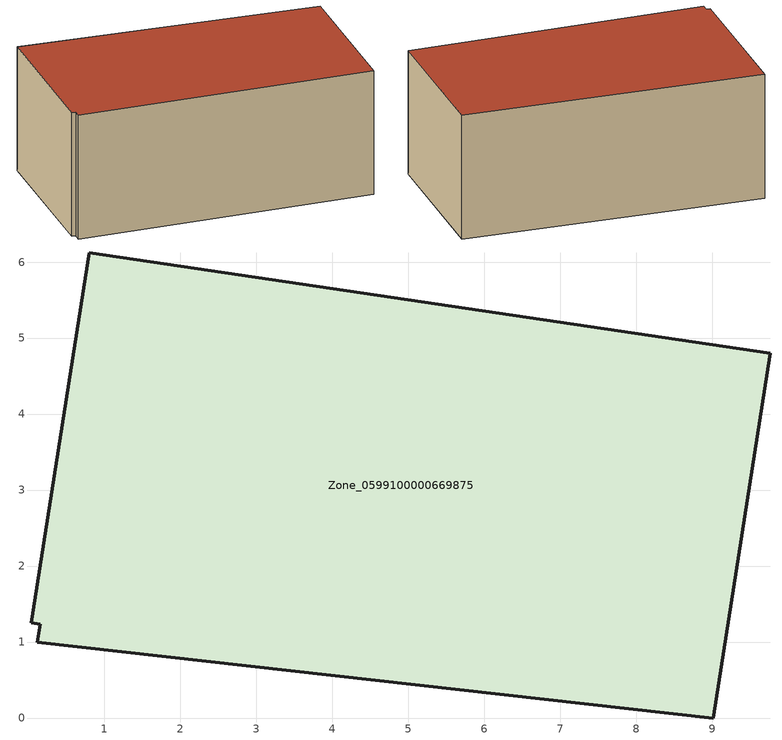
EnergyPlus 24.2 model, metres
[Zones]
Zone_0599100000669875
 floor ground (C_G): 0.12,1 0.15,1.24 0.04,1.25 0.8,6.12 9.76,4.8 9.01,0 z0
 wall outside (C_F): 9.01,0 9.76,4.8 0.8,6.12 0.04,1.25 0.15,1.24 0.12,1 9.01,0 z0:3.82
 roof outside (C_R): 0.15,1.24 0.12,1 9.01,0 9.76,4.8 0.8,6.12 0.04,1.25 z3.82
[BUILDING]
Pand.0599100000669875: North Axis=0; Terrain=City; Loads Convergence Tolerance Value=0.04; Temperature Convergence Tolerance Value=0.4; Solar Distribution=FullExterior; Maximum Number of Warmup Days=25; Minimum Number of Warmup Days=1
[Site:Location]
Rotterdam.The.Hague.AP_ZH_NLD Design_Conditions: Latitude=51.96; Longitude=4.45; Time Zone=1; Elevation=-4.5
[SITE:GROUNDTEMPERATURE:BUILDINGSURFACE]
18, 18, 18, 18, 18, 18, 18, 18, 18, 18, 18, 18
[MATERIAL] Thermal Absorptance=0.9; Solar Absorptance=0.7; Visible Absorptance=0.7
Name | Roughness | Thickness | Conductivity | Density | Specific Heat
G.TC.1946 | MediumSmooth | 0.15 | 1 | 540 | 1210
F.TC.1946 | Rough | 0.3 | 0.857143 | 1920 | 840
R.TC.1946 | MediumRough | 0.2 | 0.909091 | 1500 | 1000
[CONSTRUCTION]
C_G: G.TC.1946
C_F: F.TC.1946
C_R: R.TC.1946
[ZONE]
Zone_0599100000669875: Type=1; Multiplier=1; Ceiling Height=Autocalculate; Volume=Autocalculate; Floor Area=autocalculate; Part of Total Floor Area=Yes
[ZONEINFILTRATION:DESIGNFLOWRATE]
Infil_Zone_0599100000669875: Zone or ZoneList or Space or SpaceList=Zone_0599100000669875; Schedule=AlwaysOn; Design Flow Rate Calculation Method=Flow/Area; Flow Rate per Floor Area=0.003; Constant Term Coefficient=1; Temperature Term Coefficient=0; Velocity Term Coefficient=0; Velocity Squared Term Coefficient=0
[HVACTEMPLATE:ZONE:IDEALLOADSAIRSYSTEM]
Zone_0599100000669875: Maximum Heating Supply Air Temperature=50; Minimum Cooling Supply Air Temperature=13; Maximum Heating Supply Air Humidity Ratio=0.0156; Minimum Cooling Supply Air Humidity Ratio=0.0077; Heating Limit=NoLimit; Cooling Limit=NoLimit; Dehumidification Control Type=ConstantSensibleHeatRatio; Cooling Sensible Heat Ratio=0.7; Dehumidification Setpoint=60; Humidification Control Type=None; Humidification Setpoint=30; Outdoor Air Method=None; Outdoor Air Flow Rate per Person=0.00944; Outdoor Air Flow Rate per Zone Floor Area=0; Outdoor Air Flow Rate per Zone=0; Demand Controlled Ventilation Type=None; Outdoor Air Economizer Type=NoEconomizer; Heat Recovery Type=None; Sensible Heat Recovery Effectiveness=0.7; Latent Heat Recovery Effectiveness=0.65
[ZONECONTROL:THERMOSTAT]
ThermostatControl_Zone_0599100000669875: Zone or ZoneList=Zone_0599100000669875; Control Type Schedule=DualSetpointControlType; Control 1=Thermostat_Zone_0599100000669875; Temperature Difference Between Cutout And Setpoint=0
[THERMOSTATSETPOINT:DUALSETPOINT]
Thermostat_Zone_0599100000669875: Heating Setpoint Temperature Schedule=HeatingSetpoint_Zone_0599100000669875; Cooling Setpoint Temperature Schedule=CoolingSetpoint_Zone_0599100000669875
[SCHEDULE:COMPACT]
HeatingSetpoint_Zone_0599100000669875: Through: 12/31, For: AllDays, Until: 24:00, 21
CoolingSetpoint_Zone_0599100000669875: Through: 12/31, For: AllDays, Until: 24:00, 24
DualSetpointControlType: Through: 12/31, For: AllDays, Until: 24:00, 4
AlwaysOn: Through: 12/31, For: AllDays, Until: 24:00, 1
